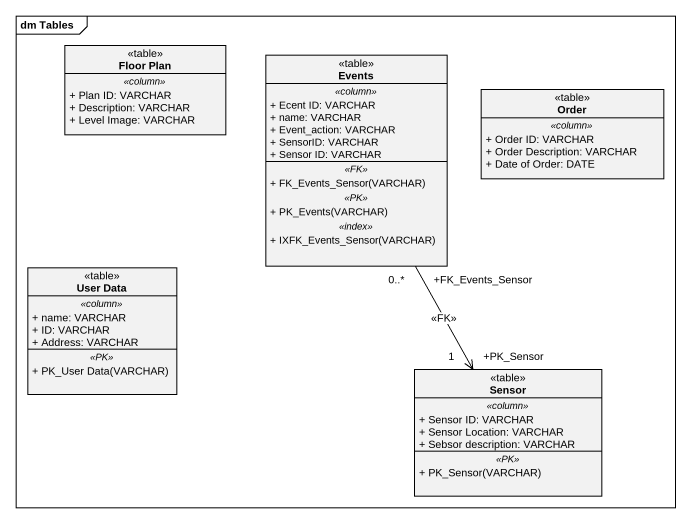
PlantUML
@startuml
mainframe dm Tables
hide circle
hide empty members
skinparam classAttributeIconSize 0
class "Floor Plan" as Floor_Plan <<table>> {
  .. <<column>> ..
  + Plan ID: VARCHAR
  + Description: VARCHAR
  + Level Image: VARCHAR
}
class Events <<table>> {
  .. <<column>> ..
  + Ecent ID: VARCHAR
  + name: VARCHAR
  + Event_action: VARCHAR
  + SensorID: VARCHAR
  + Sensor ID: VARCHAR
  .. <<FK>> ..
  + FK_Events_Sensor(VARCHAR)
  .. <<PK>> ..
  + PK_Events(VARCHAR)
  .. <<index>> ..
  + IXFK_Events_Sensor(VARCHAR)
}
class Order <<table>> {
  .. <<column>> ..
  + Order ID: VARCHAR
  + Order Description: VARCHAR
  + Date of Order: DATE
}
class "User Data" as User_Data <<table>> {
  .. <<column>> ..
  + name: VARCHAR
  + ID: VARCHAR
  + Address: VARCHAR
  .. <<PK>> ..
  + PK_User Data(VARCHAR)
}
class Sensor <<table>> {
  .. <<column>> ..
  + Sensor ID: VARCHAR
  + Sensor Location: VARCHAR
  + Sebsor description: VARCHAR
  .. <<PK>> ..
  + PK_Sensor(VARCHAR)
}
Events "+FK_Events_Sensor\n0..*" --> "+PK_Sensor\n1" Sensor : <<FK>>
@enduml
